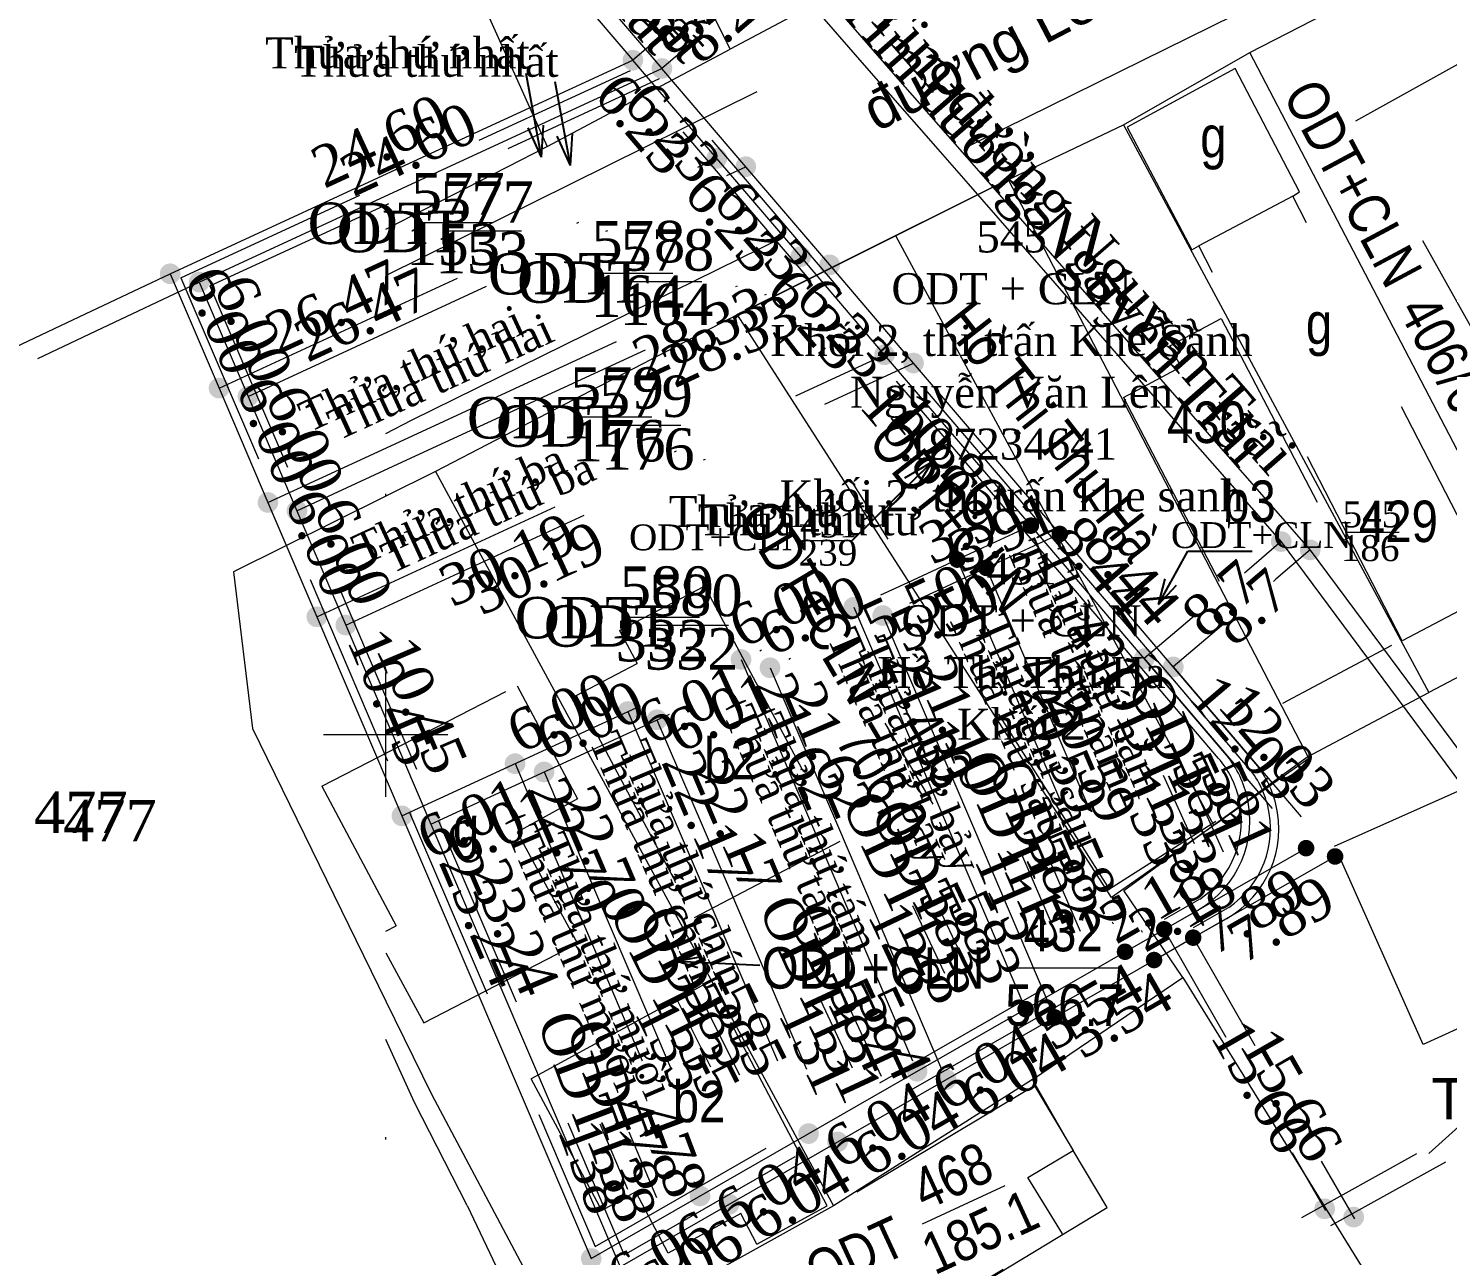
# Model space of a CAD drawing. Header units: metres. Extents: x 549612 to 552411, y 1838750 to 1839254.
# Drawn here: x 551481.3 to 551549.9, y 1839075.3 to 1839134.5 of the extents above; entities that cross this region are included whole.
import ezdxf
from ezdxf.enums import TextEntityAlignment as Align

# ---------------------------------------------------------------- set-up
doc = ezdxf.new("R2010")
doc.units = ezdxf.units.M
doc.header["$MEASUREMENT"] = 0
for name, pattern in [('DGN Style 1', [9.527112, 0.015852, -9.51126]), ('DGN Style 2', [15.8521, 9.51126, -6.34084]), ('DGN Style 3', [22.19294, 15.8521, -6.34084]), ('DGN Style 4', [25.379212, 12.68168, -6.34084, 0.015852, -6.34084]), ('DGN Style 6', [30.150694, 0.015852, -6.34084, 11.09647, -6.34084, 0.015852, -6.34084]), ('LeDuong', [30, 20, -10]), ('TuongNha', [20, 10, -10])]:
    doc.linetypes.add(name, pattern=pattern)
for name, color, linetype, lineweight in [('Level 10', 7, 'Continuous', 0), ('Level 13', 7, 'Continuous', 0), ('Level 14', 7, 'Continuous', 0), ('Level 15', 7, 'Continuous', 0), ('Level 16', 7, 'Continuous', 0), ('Level 2', 7, 'Continuous', 0), ('Level 22', 7, 'Continuous', 0), ('Level 23', 7, 'Continuous', 0), ('Level 24', 7, 'Continuous', 0), ('Level 28', 7, 'Continuous', 0), ('Level 63', 7, 'Continuous', 0)]:
    doc.layers.add(name, color=color, linetype=linetype, lineweight=lineweight)
doc.styles.add('Style-Vnarial', font='Vnarial.shx')
doc.styles.add('Style-vnarialNarrowI', font='vnarialNarrowI.shx')
doc.styles.add('Style-Vntime', font='Vntime.shx')
doc.styles.add('Style-Vntimeb', font='Vntimeb.shx')
doc.dimstyles.get("Standard").update_dxf_attribs({"dimtxt": 0.18, "dimasz": 0.18, "dimexe": 0.18, "dimexo": 0.0625, "dimgap": 0.09, "dimtad": 0, "dimtih": 1, "dimtoh": 1, "dimdec": 4, "dimzin": 0, "dimdsep": 46, "dimtxsty": 'Standard', "dimcen": 0.09, "dimadec": 0, "dimazin": 0, "dimtfac": 1, "dimtdec": 4, "dimtofl": 0, "dimtmove": 0, "dimatfit": 3, "dimfxl": 1, "dimtolj": 1, "dimtzin": 0, "dimarcsym": 0})

# ---------------------------------------------------------------- blocks, each defined once
blk = doc.blocks.new('TerminatorOpen_0.5')
at = {"color": 0, "linetype": 'ByBlock', "lineweight": -2}
for q in [(-1, 0.25), (-1, 0), (-1, -0.25)]:
    blk.add_line((0, 0), q, dxfattribs=at)
blk = doc.blocks.new('N_THUA_5')
at = {"layer": 'Level 13', "color": 7, "linetype": 'Continuous', "lineweight": 0, "style": 'Style-vnarialNarrowI'}
blk.add_text('ODT+CLN ', height=1.999981, rotation=359.99997, dxfattribs=at).set_placement((-2.255005, -0.000881), align=Align.MIDDLE_RIGHT)
for s, p in [('406', (-1.84006, 0.0004)), ('/', (2.074657, 0.00209)), ('650.3', (2.745841, 0.005573))]:
    blk.add_text(s, height=1.999981, rotation=359.99997, dxfattribs=at).set_placement(p, align=Align.MIDDLE_LEFT)
blk = doc.blocks.new('N_THUA_8')
at = {"layer": 'Level 13', "color": 7, "linetype": 'Continuous', "lineweight": 13, "flags": 128}
blk.add_lwpolyline([(0, 0), (5.72, 0)], dxfattribs=at)
at = {"layer": 'Level 13', "color": 7, "linetype": 'Continuous', "lineweight": 0, "style": 'Style-vnarialNarrowI'}
blk.add_text('432', height=1.99998, dxfattribs=at).set_placement((2.924458, 0.8), align=Align.CENTER)
blk.add_text('ODT+CLN ', height=1.99998, dxfattribs=at).set_placement((-0.241983, -0.00001), align=Align.MIDDLE_RIGHT)
blk.add_text('566.7', height=1.99998, dxfattribs=at).set_placement((2.998017, -0.80002), align=Align.TOP_CENTER)
blk = doc.blocks.new('N_THUA_9')
at = {"layer": 'Level 13', "color": 7, "linetype": 'Continuous', "lineweight": 13, "flags": 128}
blk.add_lwpolyline([(-1.430317, 0.001711), (3.107579, 0.000898)], dxfattribs=at)
at = {"layer": 'Level 13', "color": 7, "linetype": 'Continuous', "lineweight": 0, "style": 'Style-vnarialNarrowI'}
blk.add_text('433', height=1.999985, rotation=0.000057, dxfattribs=at).set_placement((0.903132, 0.512414), align=Align.CENTER)
blk.add_text('ODT+CLN ', height=1.999985, rotation=0.000057, dxfattribs=at).set_placement((-2.240107, 0.002845), align=Align.MIDDLE_RIGHT)
blk.add_text('706.0', height=1.999985, rotation=0.000057, dxfattribs=at).set_placement((0.916735, -0.5077), align=Align.TOP_CENTER)
blk = doc.blocks.new('N_THUA_14')
at = {"layer": 'Level 13', "color": 7, "linetype": 'Continuous', "lineweight": 13, "flags": 128}
blk.add_lwpolyline([(-1.454133, -0.002136), (2.939698, 0.00081)], dxfattribs=at)
at = {"layer": 'Level 13', "color": 7, "linetype": 'Continuous', "lineweight": 0, "style": 'Style-vnarialNarrowI'}
blk.add_text('468', height=1.999983, rotation=359.999906, dxfattribs=at).set_placement((0.813823, 0.498908), align=Align.CENTER)
blk.add_text('ODT ', height=1.999983, rotation=359.999906, dxfattribs=at).set_placement((-1.969127, -0.002419), align=Align.MIDDLE_RIGHT)
blk.add_text('185.1', height=1.999983, rotation=359.999906, dxfattribs=at).set_placement((0.903744, -0.517068), align=Align.TOP_CENTER)

msp = doc.modelspace()

# ---------------------------------------------------------------- hatches: boundary and pattern name
at = {"layer": 'Level 10', "linetype": 'Continuous', "lineweight": 0}
h = msp.add_hatch(color=7, dxfattribs=at)
edge = h.paths.add_edge_path()
edge.add_arc((551510.53, 1839132.96), 0.5, 0, 360)
h = msp.add_hatch(color=7, dxfattribs=at)
edge = h.paths.add_edge_path()
edge.add_arc((551511.93, 1839132.56), 0.5, 0, 360)
h = msp.add_hatch(color=7, dxfattribs=at)
edge = h.paths.add_edge_path()
edge.add_arc((551514.58, 1839128.22), 0.5, 0, 360)
h = msp.add_hatch(color=7, dxfattribs=at)
edge = h.paths.add_edge_path()
edge.add_arc((551515.98, 1839127.82), 0.5, 0, 360)
h = msp.add_hatch(color=7, dxfattribs=at)
edge = h.paths.add_edge_path()
edge.add_arc((551518.63, 1839123.48), 0.5, 0, 360)
at = {"layer": 'Level 10', "linetype": 'DGN Style 3', "lineweight": 0}
h = msp.add_hatch(color=7, dxfattribs=at)
edge = h.paths.add_edge_path()
edge.add_arc((551488.19, 1839122.65), 0.5, 0, 360)
at = {"layer": 'Level 10', "linetype": 'Continuous', "lineweight": 0}
h = msp.add_hatch(color=7, dxfattribs=at)
edge = h.paths.add_edge_path()
edge.add_arc((551520.03, 1839123.08), 0.5, 0, 360)
at = {"layer": 'Level 10', "linetype": 'DGN Style 3', "lineweight": 0}
h = msp.add_hatch(color=7, dxfattribs=at)
edge = h.paths.add_edge_path()
edge.add_arc((551489.59, 1839122.25), 0.5, 0, 360)
at = {"layer": 'Level 10', "linetype": 'Continuous', "lineweight": 0}
h = msp.add_hatch(color=7, dxfattribs=at)
edge = h.paths.add_edge_path()
edge.add_arc((551522.68, 1839118.74), 0.5, 0, 360)
h = msp.add_hatch(color=7, dxfattribs=at)
edge = h.paths.add_edge_path()
edge.add_arc((551524.08, 1839118.34), 0.5, 0, 360)
h = msp.add_hatch(color=7, dxfattribs=at)
edge = h.paths.add_edge_path()
edge.add_arc((551490.55, 1839117.13), 0.5, 0, 360)
h = msp.add_hatch(color=7, dxfattribs=at)
edge = h.paths.add_edge_path()
edge.add_arc((551491.95, 1839116.73), 0.5, 0, 360)
h = msp.add_hatch(color=7, dxfattribs=at)
edge = h.paths.add_edge_path()
edge.add_arc((551492.91, 1839111.61), 0.5, 0, 360)
h = msp.add_hatch(color=7, dxfattribs=at)
edge = h.paths.add_edge_path()
edge.add_arc((551494.31, 1839111.21), 0.5, 0, 360)
h = msp.add_hatch(color=7, dxfattribs=at)
edge = h.paths.add_edge_path()
edge.add_arc((551529.74, 1839110.49), 0.4, 0, 360)
h = msp.add_hatch(color=7, dxfattribs=at)
edge = h.paths.add_edge_path()
edge.add_arc((551531.14, 1839110.09), 0.4, 0, 360)
at = {"layer": 'Level 10', "linetype": 'DGN Style 3', "lineweight": 0}
h = msp.add_hatch(color=7, dxfattribs=at)
edge = h.paths.add_edge_path()
edge.add_arc((551541.83, 1839109.72), 0.5, 0, 360)
h = msp.add_hatch(color=7, dxfattribs=at)
edge = h.paths.add_edge_path()
edge.add_arc((551543.23, 1839109.32), 0.5, 0, 360)
at = {"layer": 'Level 10', "linetype": 'Continuous', "lineweight": 0}
h = msp.add_hatch(color=7, dxfattribs=at)
edge = h.paths.add_edge_path()
edge.add_arc((551526.19, 1839108.85), 0.4, 0, 360)
h = msp.add_hatch(color=7, dxfattribs=at)
edge = h.paths.add_edge_path()
edge.add_arc((551527.59, 1839108.45), 0.4, 0, 360)
h = msp.add_hatch(color=7, dxfattribs=at)
edge = h.paths.add_edge_path()
edge.add_arc((551495.27, 1839106.09), 0.5, 0, 360)
h = msp.add_hatch(color=7, dxfattribs=at)
edge = h.paths.add_edge_path()
edge.add_arc((551521.19, 1839106.55), 0.5, 0, 360)
h = msp.add_hatch(color=7, dxfattribs=at)
edge = h.paths.add_edge_path()
edge.add_arc((551522.59, 1839106.15), 0.5, 0, 360)
h = msp.add_hatch(color=7, dxfattribs=at)
edge = h.paths.add_edge_path()
edge.add_arc((551496.67, 1839105.69), 0.5, 0, 360)
at = {"layer": 'Level 10', "linetype": 'DGN Style 3', "lineweight": 0}
h = msp.add_hatch(color=7, dxfattribs=at)
edge = h.paths.add_edge_path()
edge.add_arc((551535.22, 1839104.07), 0.5, 0, 360)
at = {"layer": 'Level 10', "linetype": 'Continuous', "lineweight": 0}
h = msp.add_hatch(color=7, dxfattribs=at)
edge = h.paths.add_edge_path()
edge.add_arc((551515.75, 1839104.03), 0.5, 0, 360)
h = msp.add_hatch(color=7, dxfattribs=at)
edge = h.paths.add_edge_path()
edge.add_arc((551517.15, 1839103.63), 0.5, 0, 360)
at = {"layer": 'Level 10', "linetype": 'DGN Style 3', "lineweight": 0}
h = msp.add_hatch(color=7, dxfattribs=at)
edge = h.paths.add_edge_path()
edge.add_arc((551536.62, 1839103.67), 0.5, 0, 360)
at = {"layer": 'Level 10', "linetype": 'Continuous', "lineweight": 0}
h = msp.add_hatch(color=7, dxfattribs=at)
edge = h.paths.add_edge_path()
edge.add_arc((551510.29, 1839101.52), 0.5, 0, 360)
h = msp.add_hatch(color=7, dxfattribs=at)
edge = h.paths.add_edge_path()
edge.add_arc((551511.69, 1839101.12), 0.5, 0, 360)
h = msp.add_hatch(color=7, dxfattribs=at)
edge = h.paths.add_edge_path()
edge.add_arc((551504.84, 1839099), 0.5, 0, 360)
h = msp.add_hatch(color=7, dxfattribs=at)
edge = h.paths.add_edge_path()
edge.add_arc((551506.24, 1839098.6), 0.5, 0, 360)
h = msp.add_hatch(color=7, dxfattribs=at)
edge = h.paths.add_edge_path()
edge.add_arc((551499.38, 1839096.48), 0.5, 0, 360)
h = msp.add_hatch(color=7, dxfattribs=at)
edge = h.paths.add_edge_path()
edge.add_arc((551500.78, 1839096.08), 0.5, 0, 360)
h = msp.add_hatch(color=7, dxfattribs=at)
edge = h.paths.add_edge_path()
edge.add_arc((551543.03, 1839094.92), 0.4, 0, 360)
h = msp.add_hatch(color=7, dxfattribs=at)
edge = h.paths.add_edge_path()
edge.add_arc((551544.43, 1839094.52), 0.4, 0, 360)
h = msp.add_hatch(color=7, dxfattribs=at)
edge = h.paths.add_edge_path()
edge.add_arc((551536.18, 1839091), 0.4, 0, 360)
h = msp.add_hatch(color=7, dxfattribs=at)
edge = h.paths.add_edge_path()
edge.add_arc((551537.58, 1839090.6), 0.4, 0, 360)
h = msp.add_hatch(color=7, dxfattribs=at)
edge = h.paths.add_edge_path()
edge.add_arc((551534.29, 1839089.92), 0.4, 0, 360)
h = msp.add_hatch(color=7, dxfattribs=at)
edge = h.paths.add_edge_path()
edge.add_arc((551535.69, 1839089.52), 0.4, 0, 360)
h = msp.add_hatch(color=7, dxfattribs=at)
edge = h.paths.add_edge_path()
edge.add_arc((551529.49, 1839087.15), 0.4, 0, 360)
h = msp.add_hatch(color=7, dxfattribs=at)
edge = h.paths.add_edge_path()
edge.add_arc((551530.89, 1839086.75), 0.4, 0, 360)
h = msp.add_hatch(color=7, dxfattribs=at)
edge = h.paths.add_edge_path()
edge.add_arc((551524.25, 1839084.15), 0.5, 0, 360)
h = msp.add_hatch(color=7, dxfattribs=at)
edge = h.paths.add_edge_path()
edge.add_arc((551525.65, 1839083.75), 0.5, 0, 360)
h = msp.add_hatch(color=7, dxfattribs=at)
edge = h.paths.add_edge_path()
edge.add_arc((551519.01, 1839081.14), 0.5, 0, 360)
h = msp.add_hatch(color=7, dxfattribs=at)
edge = h.paths.add_edge_path()
edge.add_arc((551520.41, 1839080.74), 0.5, 0, 360)
h = msp.add_hatch(color=7, dxfattribs=at)
edge = h.paths.add_edge_path()
edge.add_arc((551513.77, 1839078.13), 0.5, 0, 360)
h = msp.add_hatch(color=7, dxfattribs=at)
edge = h.paths.add_edge_path()
edge.add_arc((551515.17, 1839077.73), 0.5, 0, 360)
h = msp.add_hatch(color=7, dxfattribs=at)
edge = h.paths.add_edge_path()
edge.add_arc((551543.93, 1839077.51), 0.5, 0, 360)
h = msp.add_hatch(color=7, dxfattribs=at)
edge = h.paths.add_edge_path()
edge.add_arc((551545.33, 1839077.11), 0.5, 0, 360)
at = {"layer": 'Level 10', "linetype": 'DGN Style 3', "lineweight": 0}
h = msp.add_hatch(color=7, dxfattribs=at)
edge = h.paths.add_edge_path()
edge.add_arc((551508.52, 1839075.11), 0.5, 0, 360)

# ---------------------------------------------------------------- linework, layer by layer
at = {"layer": 'Level 10', "color": 7, "linetype": 'Continuous', "lineweight": 0}
for p, q in [((551515.22, 1839133.49), (551502.08, 1839160.27)), ((551493.98, 1839156.41), (551506.39, 1839128.79)), ((551502.94, 1839141.84), (551510.53, 1839132.96)), ((551504.34, 1839141.44), (551511.93, 1839132.56)), ((551512.13, 1839134.33), (551510.53, 1839132.96)), ((551513.53, 1839133.93), (551511.93, 1839132.56)), ((551501.21, 1839128.66), (551510.53, 1839132.96)), ((551514.58, 1839128.22), (551510.53, 1839132.96)), ((551502.61, 1839128.26), (551511.93, 1839132.56)), ((551515.98, 1839127.82), (551511.93, 1839132.56)), ((551534.22, 1839129.84), (551548.96, 1839102.43)), ((551488.19, 1839122.65), (551501.21, 1839128.66)), ((551489.59, 1839122.25), (551502.61, 1839128.26)), ((551518.63, 1839123.48), (551514.58, 1839128.22)), ((551520.03, 1839123.08), (551515.98, 1839127.82)), ((551500.13, 1839125.12), (551503.75, 1839125.12)), ((551501.53, 1839124.72), (551505.15, 1839124.72)), ((551522.68, 1839118.74), (551518.63, 1839123.48)), ((551524.08, 1839118.34), (551520.03, 1839123.08)), ((551483.22, 1839120.3), (551488.19, 1839122.65)), ((551488.19, 1839122.65), (551490.55, 1839117.13)), ((551508.84, 1839122.68), (551512.46, 1839122.68)), ((551484.62, 1839119.9), (551489.59, 1839122.25)), ((551489.59, 1839122.25), (551491.95, 1839116.73)), ((551510.24, 1839122.28), (551513.86, 1839122.28)), ((551480.4, 1839118.96), (551483.22, 1839120.3)), ((551481.8, 1839118.56), (551484.62, 1839119.9)), ((551529.74, 1839110.49), (551522.68, 1839118.74)), ((551531.14, 1839110.09), (551524.08, 1839118.34)), ((551490.55, 1839117.13), (551492.91, 1839111.61)), ((551491.95, 1839116.73), (551494.31, 1839111.21)), ((551507.83, 1839115.74), (551511.45, 1839115.74)), ((551509.23, 1839115.34), (551512.85, 1839115.34)), ((551501, 1839113.11), (551520.22, 1839077.66)), ((551492.91, 1839111.61), (551495.27, 1839106.09)), ((551494.31, 1839111.21), (551496.67, 1839105.69)), ((551535.22, 1839104.07), (551529.74, 1839110.49)), ((551536.62, 1839103.67), (551531.14, 1839110.09)), ((551541.83, 1839109.72), (551540.17, 1839108.3)), ((551543.23, 1839109.32), (551541.57, 1839107.9)), ((551540.17, 1839108.3), (551540.05, 1839108.2)), ((551541.57, 1839107.9), (551541.45, 1839107.8)), ((551495.27, 1839106.09), (551499.38, 1839096.48)), ((551510.13, 1839106.08), (551513.75, 1839106.08)), ((551537.74, 1839106.22), (551535.22, 1839104.07)), ((551496.67, 1839105.69), (551500.78, 1839096.08)), ((551511.53, 1839105.68), (551515.15, 1839105.68)), ((551539.14, 1839105.82), (551536.62, 1839103.67)), ((551539.11, 1839099.51), (551535.22, 1839104.07)), ((551540.51, 1839099.11), (551536.62, 1839103.67)), ((551543.06, 1839099.32), (551548.96, 1839102.43)), ((551534.23, 1839092.88), (551543.06, 1839099.32)), ((551536.13, 1839098.44), (551537.63, 1839095.15)), ((551537.53, 1839098.04), (551539.03, 1839094.75)), ((551499.38, 1839096.48), (551508.52, 1839075.11)), ((551500.78, 1839096.08), (551509.92, 1839074.71)), ((551529.29, 1839094.63), (551530.72, 1839091.31)), ((551530.69, 1839094.23), (551532.12, 1839090.91)), ((551537.08, 1839088.68), (551534.23, 1839092.88)), ((551524.03, 1839092.16), (551525.58, 1839088.89)), ((551525.43, 1839091.76), (551526.98, 1839088.49)), ((551536.18, 1839091), (551537.8, 1839091.93)), ((551537.58, 1839090.6), (551539.2, 1839091.53)), ((551534.29, 1839089.92), (551536.18, 1839091)), ((551539.18, 1839085.78), (551536.18, 1839091)), ((551535.69, 1839089.52), (551537.58, 1839090.6)), ((551540.58, 1839085.38), (551537.58, 1839090.6)), ((551508.52, 1839075.11), (551534.29, 1839089.92)), ((551509.92, 1839074.71), (551535.69, 1839089.52)), ((551529.82, 1839083.76), (551537.08, 1839088.68)), ((551537.08, 1839088.68), (551550.58, 1839066.87)), ((551512.65, 1839087.61), (551514.27, 1839084.37)), ((551519.59, 1839087.59), (551521.12, 1839084.31)), ((551514.05, 1839087.21), (551515.67, 1839083.97)), ((551520.99, 1839087.19), (551522.52, 1839083.91)), ((551529.82, 1839083.76), (551520.22, 1839077.66)), ((551508.93, 1839081.62), (551510.27, 1839078.46)), ((551510.33, 1839081.22), (551511.67, 1839078.06)), ((551543.98, 1839077.42), (551542.38, 1839080.21)), ((551545.38, 1839077.02), (551543.78, 1839079.81)), ((551520.22, 1839077.66), (551507.43, 1839070.55))]:
    msp.add_line(p, q, dxfattribs=at)
at = {"layer": 'Level 10', "color": 7, "linetype": 'DGN Style 3', "lineweight": 0}
for p, q in [((551518.99, 1839135.82), (551521.7, 1839132.72)), ((551520.39, 1839135.42), (551523.1, 1839132.32)), ((551521.7, 1839132.72), (551525.25, 1839128.66)), ((551523.1, 1839132.32), (551526.65, 1839128.26)), ((551525.25, 1839128.66), (551526.71, 1839126.99)), ((551526.65, 1839128.26), (551528.11, 1839126.59)), ((551526.71, 1839126.99), (551537.07, 1839115.14)), ((551528.11, 1839126.59), (551538.47, 1839114.74)), ((551537.07, 1839115.14), (551540.17, 1839111.6)), ((551538.47, 1839114.74), (551541.57, 1839111.2)), ((551540.17, 1839111.6), (551541.82, 1839109.71)), ((551541.57, 1839111.2), (551543.22, 1839109.31)), ((551541.82, 1839109.71), (551551.46, 1839096.73)), ((551543.22, 1839109.31), (551552.86, 1839096.33)), ((551548.95, 1839080.18), (551555.99, 1839086.52)), ((551504.02, 1839055.55), (551548.38, 1839080.18)), ((551505.42, 1839055.15), (551549.78, 1839079.78))]:
    msp.add_line(p, q, dxfattribs=at)
at = {"layer": 'Level 10', "color": 7, "linetype": 'DGN Style 2', "lineweight": 0}
for p, q in [((551488.71, 1839122.46), (551510.42, 1839132.47)), ((551490.11, 1839122.06), (551511.82, 1839132.07)), ((551529.44, 1839110.23), (551510.42, 1839132.47)), ((551530.84, 1839109.83), (551511.82, 1839132.07)), ((551488.71, 1839122.46), (551499.75, 1839096.64)), ((551490.11, 1839122.06), (551501.15, 1839096.24)), ((551534.92, 1839103.81), (551529.44, 1839110.23)), ((551536.32, 1839103.41), (551530.84, 1839109.83)), ((551535.22, 1839104.07), (551543.03, 1839094.92)), ((551538.81, 1839099.25), (551534.92, 1839103.81)), ((551540.21, 1839098.85), (551536.32, 1839103.41)), ((551536.62, 1839103.67), (551544.43, 1839094.52)), ((551499.75, 1839096.64), (551508.71, 1839075.69)), ((551501.15, 1839096.24), (551510.11, 1839075.29)), ((551536.18, 1839091), (551543.03, 1839094.92)), ((551537.58, 1839090.6), (551544.43, 1839094.52)), ((551508.71, 1839075.69), (551537.89, 1839092.46)), ((551510.11, 1839075.29), (551539.29, 1839092.06))]:
    msp.add_line(p, q, dxfattribs=at)
at = {"layer": 'Level 10', "color": 7, "linetype": 'DGN Style 4', "lineweight": 0}
for p, q in [((551490.55, 1839117.13), (551514.58, 1839128.22)), ((551491.95, 1839116.73), (551515.98, 1839127.82)), ((551498.22, 1839114.06), (551518.63, 1839123.48)), ((551499.62, 1839113.66), (551520.03, 1839123.08)), ((551495.27, 1839106.09), (551522.68, 1839118.74)), ((551496.67, 1839105.69), (551524.08, 1839118.34)), ((551492.91, 1839111.61), (551498.22, 1839114.06)), ((551494.31, 1839111.21), (551499.62, 1839113.66)), ((551526.19, 1839108.85), (551529.74, 1839110.49)), ((551527.59, 1839108.45), (551531.14, 1839110.09)), ((551523.8, 1839107.75), (551526.19, 1839108.85)), ((551526.19, 1839108.85), (551534.29, 1839089.92)), ((551525.2, 1839107.35), (551527.59, 1839108.45)), ((551527.59, 1839108.45), (551535.69, 1839089.52)), ((551499.38, 1839096.48), (551523.8, 1839107.75)), ((551500.78, 1839096.08), (551525.2, 1839107.35)), ((551521.19, 1839106.55), (551525.57, 1839096.31)), ((551522.59, 1839106.15), (551526.97, 1839095.91)), ((551515.75, 1839104.03), (551519.05, 1839096.31)), ((551517.15, 1839103.63), (551520.45, 1839095.91)), ((551510.29, 1839101.52), (551512.52, 1839096.31)), ((551511.69, 1839101.12), (551513.92, 1839095.91)), ((551504.84, 1839099), (551505.99, 1839096.31)), ((551506.24, 1839098.6), (551507.39, 1839095.91)), ((551505.99, 1839096.31), (551513.77, 1839078.13)), ((551512.52, 1839096.31), (551519.01, 1839081.14)), ((551519.05, 1839096.31), (551524.25, 1839084.15)), ((551525.57, 1839096.31), (551529.49, 1839087.15)), ((551507.39, 1839095.91), (551515.17, 1839077.73)), ((551513.92, 1839095.91), (551520.41, 1839080.74)), ((551520.45, 1839095.91), (551525.65, 1839083.75)), ((551526.97, 1839095.91), (551530.89, 1839086.75))]:
    msp.add_line(p, q, dxfattribs=at)
at = {"layer": 'Level 10', "color": 1, "linetype": 'Continuous', "lineweight": 0}
msp.add_line((551523.21, 1839124.49), (551538.58, 1839096.02), dxfattribs=at)
at = {"layer": 'Level 10', "color": 7, "linetype": 'Continuous', "lineweight": 0, "flags": 128}
for points in [[(551554.68, 1839105.85), (551554.37, 1839106.41), (551540.32, 1839133.34)], [(551554.68, 1839105.85), (551551.74, 1839103.9), (551548.96, 1839102.43)], [(551511.16, 1839064.09), (551533.43, 1839077.58), (551531.79, 1839080.32), (551529.82, 1839083.76)]]:
    msp.add_lwpolyline(points, dxfattribs=at)
at = {"layer": 'Level 10', "color": 1, "linetype": 'Continuous', "lineweight": 0, "flags": 128}
for points in [[(551528.65, 1839127.2), (551543.16, 1839099.25), (551533.64, 1839092.54), (551515.58, 1839120.67), (551528.65, 1839127.2)], [(551528.65, 1839127.2), (551543.16, 1839099.25), (551538.58, 1839096.02), (551533.64, 1839092.54), (551515.58, 1839120.67), (551523.21, 1839124.49), (551528.65, 1839127.2)]]:
    msp.add_lwpolyline(points, close=True, dxfattribs=at)
at = {"layer": 'Level 10', "color": 7, "linetype": 'DGN Style 2', "lineweight": 0}
for centre, start, end in [((551535.312997, 1839096.26388), 13.735894, 40.516819), ((551536.712997, 1839095.86388), 13.735894, 40.516819), ((551535.312997, 1839096.26388), 304.124556, 13.735894), ((551536.712997, 1839095.86388), 304.124556, 13.735894)]:
    msp.add_arc(centre, 4.6, start, end, dxfattribs=at)
at = {"layer": 'Level 10', "color": 7, "linetype": 'Continuous', "lineweight": 0}
for centre, start, end in [((551535.312997, 1839096.26388), 13.735894, 40.516819), ((551536.712997, 1839095.86388), 13.735894, 40.516819), ((551535.312997, 1839096.26388), 299.869883, 13.735894), ((551536.712997, 1839095.86388), 299.869883, 13.735894)]:
    msp.add_arc(centre, 5, start, end, dxfattribs=at)
at = {"layer": 'Level 14', "color": 7, "linetype": 'TuongNha', "lineweight": 0}
for p, q in [((551545.429, 1839130.026), (551552.063, 1839133.724)), ((551539.61, 1839132.553), (551534.391, 1839129.732)), ((551542.718, 1839126.601), (551539.61, 1839132.553)), ((551553.549, 1839115.505), (551545.429, 1839130.026)), ((551534.391, 1839129.732), (551537.518, 1839123.802)), ((551542.389, 1839126.402), (551542.718, 1839126.601)), ((551542.389, 1839126.402), (551537.848, 1839124.001)), ((551552.216, 1839107.33), (551542.389, 1839126.402)), ((551537.518, 1839123.802), (551537.848, 1839124.001)), ((551547.675, 1839104.929), (551537.848, 1839124.001)), ((551536.46, 1839119.171), (551538.936, 1839120.492)), ((551538.936, 1839120.492), (551547.167, 1839104.719)), ((551536.46, 1839119.171), (551536.991, 1839118.154)), ((551534.215, 1839116.673), (551536.991, 1839118.154)), ((551534.215, 1839116.673), (551541.915, 1839101.917)), ((551544.41, 1839095.024), (551588.125, 1839114.534)), ((551533.533, 1839092.937), (551521.126, 1839112.568)), ((551509.885, 1839105.428), (551513.989, 1839107.572)), ((551513.989, 1839107.572), (551520.544, 1839095.261)), ((551552.216, 1839107.33), (551547.675, 1839104.929)), ((551509.885, 1839105.428), (551510.735, 1839103.832)), ((551541.915, 1839101.917), (551547.167, 1839104.719)), ((551507.796, 1839102.296), (551510.735, 1839103.832)), ((551495.504, 1839097.906), (551504.95, 1839102.763)), ((551504.95, 1839102.763), (551507.862, 1839097.308)), ((551507.796, 1839102.296), (551513.502, 1839091.581)), ((551495.504, 1839097.906), (551499.098, 1839091.173)), ((551507.862, 1839097.308), (551504.94, 1839095.692)), ((551504.94, 1839095.692), (551507.859, 1839090.312)), ((551538.673, 1839096.213), (551533.533, 1839092.937)), ((551513.502, 1839091.581), (551520.544, 1839095.261)), ((551548.679, 1839085.448), (551544.41, 1839095.024)), ((551498.6, 1839090.916614), (551499.098, 1839091.173)), ((551500.43, 1839086.492), (551507.859, 1839090.312)), ((551498.6, 1839089.864957), (551500.43, 1839086.492)), ((551514.215, 1839088.475), (551505.618, 1839083.788)), ((551519.901, 1839077.648), (551514.215, 1839088.475)), ((551552.503, 1839087.176), (551548.679, 1839085.448)), ((551509.024, 1839077.428), (551505.618, 1839083.788)), ((551529.917, 1839083.452), (551512.654, 1839073.129)), ((551529.917, 1839083.452), (551531.787, 1839080.322)), ((551529.597, 1839079.014), (551531.787, 1839080.322)), ((551531.268, 1839076.297), (551529.597, 1839079.014)), ((551510.672, 1839078.327), (551509.024, 1839077.428)), ((551512.227, 1839075.367), (551510.672, 1839078.327)), ((551515.739, 1839077.282), (551512.227, 1839075.367)), ((551516.516, 1839075.802), (551515.739, 1839077.282)), ((551516.516, 1839075.802), (551519.901, 1839077.648)), ((551519.804, 1839069.478), (551531.268, 1839076.297))]:
    msp.add_line(p, q, dxfattribs=at)
at = {"layer": 'Level 2', "color": 7, "linetype": 'Continuous', "lineweight": 0}
for p, q in [((551544.92, 1839110.17), (551547.52, 1839110.17)), ((551518.77, 1839109.78), (551521.12, 1839109.78))]:
    msp.add_line(p, q, dxfattribs=at)
at = {"layer": 'Level 2', "color": 1, "linetype": 'DGN Style 6', "lineweight": 13, "flags": 128}
msp.add_lwpolyline([(551530.64, 1839105.35), (551533.44, 1839101.78)], dxfattribs=at)
at = {"layer": 'Level 22', "color": 30, "linetype": 'LeDuong', "lineweight": 0}
for p, q in [((551527.351, 1839129.122), (551539.598, 1839135.149)), ((551498.6, 1839122.569437), (551523.018, 1839134.663)), ((551499.846, 1839115.579), (551527.351, 1839129.122)), ((551498.6, 1839114.943005), (551499.846, 1839115.579)), ((551499.992, 1839082.634), (551498.6, 1839085.687627)), ((551502.527, 1839077.669), (551499.992, 1839082.634)), ((551502.527, 1839077.669), (551509.042, 1839064.016))]:
    msp.add_line(p, q, dxfattribs=at)
at = {"layer": 'Level 23', "color": 30, "linetype": 'Continuous', "lineweight": 0}
for p, q in [((551523.16, 1839137.72), (551515.22, 1839133.49)), ((551506.39, 1839128.79), (551515.22, 1839133.49)), ((551534.22, 1839129.84), (551540.32, 1839133.34)), ((551528.19, 1839126.98), (551534.22, 1839129.84)), ((551498.6, 1839124.8), (551506.39, 1839128.79)), ((551528.19, 1839126.98), (551515.56, 1839120.66)), ((551515.56, 1839120.66), (551501, 1839113.11)), ((551501, 1839113.11), (551498.6, 1839111.92)), ((551498.6, 1839111.92), (551491.24, 1839108.26)), ((551491.24, 1839108.26), (551492.17, 1839100.69)), ((551492.17, 1839100.69), (551498.6, 1839087.54))]:
    msp.add_line(p, q, dxfattribs=at)
at = {"layer": 'Level 23', "color": 30, "linetype": 'Continuous', "lineweight": 0, "flags": 128}
for points in [[(551540.32, 1839133.34), (551549.97, 1839138.3), (551560.8, 1839142.55)], [(551498.6, 1839087.54), (551500.8, 1839083.04), (551507.43, 1839070.55)]]:
    msp.add_lwpolyline(points, dxfattribs=at)
at = {"layer": 'Level 24', "color": 7, "linetype": 'DGN Style 1', "lineweight": 0}
for p, q in [((551498.6, 1839111.92), (551498.6, 1839124.8)), ((551498.6, 1839071.25), (551498.6, 1839087.54))]:
    msp.add_line(p, q, dxfattribs=at)
at = {"layer": 'Level 63', "color": 7, "linetype": 'Continuous', "lineweight": 0, "flags": 128}
for points in [[(551498.6, 1839097.4), (551498.6, 1839103.4)], [(551495.6, 1839100.4), (551501.6, 1839100.4)]]:
    msp.add_lwpolyline(points, dxfattribs=at)

# ---------------------------------------------------------------- block references
at = {"layer": 'Level 13', "color": 7, "linetype": 'Continuous', "lineweight": 0, "rotation": 298.176902}
msp.add_blockref('N_THUA_5', (551549.2, 1839119.74), dxfattribs=at)
at = {"layer": 'Level 13', "color": 7, "linetype": 'Continuous', "lineweight": 0}
for name, p, xscale, yscale, zscale, rotation in [('N_THUA_9', (551523.42, 1839099.72), 0.999997, 0.999997, 0.999997, 300.757485), ('N_THUA_14', (551525.83, 1839077.4), 0.999998, 0.999998, 0.999998, 24.71851)]:
    msp.add_blockref(name, p, dxfattribs=dict(at, xscale=xscale, yscale=yscale, zscale=zscale, rotation=rotation))
msp.add_blockref('N_THUA_8', (551528.38, 1839089.14), dxfattribs=at)

# ---------------------------------------------------------------- texts
at = {"layer": 'Level 10', "color": 7, "linetype": 'DGN Style 3', "lineweight": 0, "style": 'Style-Vntime'}
for s, rotation, p in [('Ranh giíi giao ®Êt', 310.521494, (551504.308128, 1839141.594838)), ('Ranh giíi giao ®Êt', 310.521494, (551505.708128, 1839141.194838)), ('Tim ®\xadêng NguyÔn Tr·i', 311.167297, (551530.089178, 1839124.37182)), ('Tim ®\xadêng NguyÔn Tr·i', 311.167297, (551531.489178, 1839123.97182)), ('8.7', 40.522681, (551539.582474, 1839106.207834)), ('8.7', 40.522681, (551540.982474, 1839105.807834))]:
    msp.add_text(s, height=1.99998, rotation=rotation, dxfattribs=at).set_placement(p, align=Align.CENTER)
at = {"layer": 'Level 10', "color": 7, "linetype": 'Continuous', "lineweight": 0}
for s, height, rotation, style, p in [('8.25', 1.99998, 40.525956, 'Style-Vntime', (551514.395616, 1839134.796619)), ('8.25', 1.99998, 40.525956, 'Style-Vntime', (551515.795616, 1839134.396619)), ('6.23', 1.99944, 310.511583, 'Style-Vntime', (551510.296189, 1839129.234016)), ('6.23', 1.9995, 310.511583, 'Style-Vntime', (551511.696233, 1839128.833964)), ('24.60', 1.99998, 24.773514, 'Style-Vntime', (551498.714676, 1839128.164374)), ('24.60', 1.99998, 24.773514, 'Style-Vntime', (551500.114676, 1839127.764374)), ('6.23', 1.99944, 310.511583, 'Style-Vntime', (551514.616189, 1839124.484016)), ('6.23', 1.9995, 310.511583, 'Style-Vntime', (551516.016233, 1839124.083964)), ('26.47', 1.99998, 24.773628, 'Style-Vntime', (551496.50513, 1839120.171514)), ('6.00', 1.99998, 293.148464, 'Style-Vntime', (551489.900672, 1839120.003344)), ('6.00', 1.99998, 293.148464, 'Style-Vntime', (551491.300672, 1839119.603344)), ('26.47', 1.99998, 24.773628, 'Style-Vntime', (551497.90513, 1839119.771514)), ('6.23', 1.99944, 310.511583, 'Style-Vntime', (551518.606189, 1839119.794016)), ('28.33', 1.99998, 24.773728, 'Style-Vntime', (551514.224302, 1839118.930368)), ('28.33', 1.99998, 24.773728, 'Style-Vntime', (551515.624302, 1839118.530368)), ('6.23', 1.9995, 310.511583, 'Style-Vntime', (551520.006233, 1839119.393964)), ('Thöa thø hai', 1.5, 24.775142, 'Style-Vntimeb', (551500.16025, 1839117.4055)), ('Thöa thø hai', 1.5, 24.775142, 'Style-Vntimeb', (551501.56025, 1839117.0055)), ('6.00', 1.99998, 293.148464, 'Style-Vntime', (551492.380672, 1839114.673344)), ('6.00', 1.99998, 293.148464, 'Style-Vntime', (551493.780672, 1839114.273344)), ('10.86', 1.99944, 310.555508, 'Style-Vntime', (551523.60089, 1839113.67702)), ('10.86', 1.9995, 310.555508, 'Style-Vntime', (551525.000947, 1839113.276953)), ('Thöa thø ba', 1.5, 24.773814, 'Style-Vntimeb', (551502.452199, 1839110.846254)), ('Thöa thø ba', 1.5, 24.773814, 'Style-Vntimeb', (551503.852199, 1839110.446254)), ('6.00', 1.99998, 293.148464, 'Style-Vntime', (551494.720672, 1839109.253344)), ('3.91', 1.99998, 24.795608, 'Style-Vntime', (551527.367347, 1839109.679676)), ('6.00', 1.99998, 293.148464, 'Style-Vntime', (551496.120672, 1839108.853344)), ('3.91', 1.99998, 24.795608, 'Style-Vntime', (551528.767347, 1839109.279676)), ('30.19', 1.99998, 24.773814, 'Style-Vntime', (551504.889928, 1839107.947584)), ('8.44', 1.99998, 310.483494, 'Style-Vntime', (551532.454223, 1839107.862899)), ('30.19', 1.99998, 24.773814, 'Style-Vntime', (551506.289928, 1839107.547584)), ('8.44', 1.99998, 310.483494, 'Style-Vntime', (551533.854223, 1839107.462899)), ('Thöa thø n¨m', 1.5, 293.165706, 'Style-Vntimeb', (551531.057444, 1839103.509677)), ('Thöa thø n¨m', 1.5, 293.165706, 'Style-Vntimeb', (551532.457444, 1839103.109677)), ('6.00', 1.99998, 24.855236, 'Style-Vntime', (551518.198895, 1839105.663017)), ('6.00', 1.99998, 24.855236, 'Style-Vntime', (551519.598895, 1839105.263017)), ('Thöa thø s¸u', 1.5, 293.165706, 'Style-Vntimeb', (551528.037051, 1839100.708004)), ('Thöa thø s¸u', 1.5, 293.165706, 'Style-Vntimeb', (551529.437051, 1839100.308004)), ('10.45', 1.99998, 293.155403, 'Style-Vntime', (551498.034963, 1839101.832849)), ('Thöa thø b¶y', 1.4997, 293.158061, 'Style-Vntimeb', (551522.268668, 1839099.535259)), ('Thöa thø b¶y', 1.49976, 293.158061, 'Style-Vntimeb', (551523.668766, 1839099.13503)), ('10.45', 1.99998, 293.155403, 'Style-Vntime', (551499.434963, 1839101.432849)), ('21.10', 1.99938, 293.162936, 'Style-Vntime', (551523.948363, 1839100.9625)), ('21.10', 1.99944, 293.162936, 'Style-Vntime', (551525.348398, 1839100.562419)), ('6.00', 1.99998, 24.815128, 'Style-Vntime', (551507.469569, 1839100.581562)), ('6.01', 1.99998, 24.688572, 'Style-Vntime', (551513.769136, 1839100.985794)), ('6.01', 1.99998, 24.688572, 'Style-Vntime', (551515.169136, 1839100.585794)), ('21.62', 1.99998, 293.149875, 'Style-Vntime', (551517.676894, 1839099.694229)), ('6.00', 1.99998, 24.815128, 'Style-Vntime', (551508.869569, 1839100.181562)), ('21.62', 1.99998, 293.149875, 'Style-Vntime', (551519.076894, 1839099.294229)), ('20.59', 1.99998, 293.165706, 'Style-Vntime', (551530.362455, 1839099.44667)), ('20.59', 1.99998, 293.165706, 'Style-Vntime', (551531.762455, 1839099.04667)), ('12.03', 1.99998, 310.482478, 'Style-Vntime', (551539.490726, 1839099.614873)), ('12.03', 1.99998, 310.482478, 'Style-Vntime', (551540.890726, 1839099.214873)), ('Thöa thø t¸m', 1.5, 293.153081, 'Style-Vntimeb', (551517.291361, 1839095.760664)), ('Thöa thø t¸m', 1.5, 293.153081, 'Style-Vntimeb', (551518.691361, 1839095.360664)), ('Thöa thø chÝn', 1.5, 293.162114, 'Style-Vntimeb', (551510.903188, 1839094.245321)), ('Thöa thø chÝn', 1.5, 293.162114, 'Style-Vntimeb', (551512.303188, 1839093.845321)), ('22.17', 1.99998, 293.164653, 'Style-Vntime', (551513.217328, 1839095.961888)), ('22.17', 1.99998, 293.164653, 'Style-Vntime', (551514.617328, 1839095.561888)), ('6.01', 1.99998, 24.775142, 'Style-Vntime', (551503.12769, 1839095.468934)), ('6.01', 1.99998, 24.775142, 'Style-Vntime', (551504.52769, 1839095.068934)), ('Thöa thø m\xadêi', 1.49964, 293.168156, 'Style-Vntimeb', (551507.114944, 1839089.345825)), ('Thöa thø m\xadêi', 1.4997, 293.168156, 'Style-Vntimeb', (551508.515053, 1839088.945571)), ('23.24', 1.99998, 293.156511, 'Style-Vntime', (551502.470391, 1839091.130301)), ('23.24', 1.99998, 293.156511, 'Style-Vntime', (551503.870391, 1839090.730301)), ('2.18', 1.99998, 29.744881, 'Style-Vntime', (551536.149245, 1839091.556711)), ('2.18', 1.99998, 29.744881, 'Style-Vntime', (551537.549245, 1839091.156711)), ('7.89', 1.99998, 29.7809, 'Style-Vntime', (551540.914439, 1839091.039898)), ('7.89', 1.99998, 29.7809, 'Style-Vntime', (551542.314439, 1839090.639898)), ('5.54', 1.99998, 29.988528, 'Style-Vntime', (551533.096737, 1839086.404971)), ('5.54', 1.99998, 29.988528, 'Style-Vntime', (551534.496737, 1839086.004971)), ('6.04', 1.99998, 29.791961, 'Style-Vntime', (551528.030619, 1839083.498217)), ('15.66', 1.99998, 299.871942, 'Style-Vntime', (551540.064201, 1839082.920788)), ('15.66', 1.99998, 299.871942, 'Style-Vntime', (551541.464201, 1839082.520788)), ('6.04', 1.99998, 29.791961, 'Style-Vntime', (551529.430619, 1839083.098217)), ('6.04', 1.99998, 29.874244, 'Style-Vntime', (551522.838996, 1839080.701046)), ('6.04', 1.99998, 29.874244, 'Style-Vntime', (551524.238996, 1839080.301046)), ('6.04', 1.99998, 29.874244, 'Style-Vntime', (551517.558996, 1839077.621046)), ('6.04', 1.99998, 29.874244, 'Style-Vntime', (551518.958996, 1839077.221046)), ('6.06', 1.99998, 29.909153, 'Style-Vntime', (551512.370793, 1839074.469427)), ('6.06', 1.99998, 29.909153, 'Style-Vntime', (551513.770793, 1839074.069427))]:
    msp.add_text(s, height=height, rotation=rotation, dxfattribs=dict(at, style=style)).set_placement(p, align=Align.CENTER)
at = {"layer": 'Level 10', "color": 7, "linetype": 'DGN Style 4', "lineweight": 0, "style": 'Style-Vntimeb'}
for p in [(551499.162426, 1839133.31), (551500.562426, 1839132.91)]:
    msp.add_text('Thöa thø nhÊt', height=1.5, dxfattribs=at).set_placement(p, align=Align.MIDDLE_CENTER)
at = {"layer": 'Level 10', "color": 7, "linetype": 'Continuous', "lineweight": 0, "style": 'Style-Vntime'}
for s, p in [('577', (551502.079283, 1839127.50998)), ('577', (551503.479283, 1839127.10998)), ('153', (551501.850401, 1839125.06998)), ('578', (551510.793848, 1839125.19998)), ('153', (551503.250401, 1839124.66998)), ('578', (551512.193848, 1839124.79998)), ('164', (551510.743462, 1839122.56998)), ('164', (551512.143462, 1839122.16998)), ('579', (551509.757612, 1839118.13998)), ('579', (551511.157612, 1839117.73998)), ('176', (551509.847866, 1839115.58998)), ('176', (551511.247866, 1839115.18998)), ('580', (551512.163848, 1839108.51998)), ('580', (551513.563848, 1839108.11998)), ('332', (551511.960796, 1839105.93998)), ('332', (551513.360796, 1839105.53998)), ('477', (551483.879283, 1839097.64998)), ('477', (551485.279283, 1839097.24998))]:
    msp.add_text(s, height=1.99998, dxfattribs=at).set_placement(p, align=Align.TOP_CENTER)
at = {"layer": 'Level 10', "color": 7, "linetype": 'DGN Style 2', "lineweight": 0, "style": 'Style-Vntime'}
for p in [(551497.926966, 1839125.08999), (551499.326966, 1839124.68999), (551506.636966, 1839122.64999), (551508.036966, 1839122.24999), (551505.616966, 1839115.69999), (551507.016966, 1839115.29999), (551507.926966, 1839106.04999), (551509.326966, 1839105.64999)]:
    msp.add_text('ODT', height=1.99998, dxfattribs=at).set_placement(p, align=Align.MIDDLE_CENTER)
at = {"layer": 'Level 10', "color": 7, "linetype": 'Continuous', "lineweight": 0, "style": 'Style-Vntimeb'}
for p in [(551517.621758, 1839111.17), (551519.021758, 1839110.77)]:
    msp.add_text('Thöa thø t\xad', height=1.5, dxfattribs=at).set_placement(p, align=Align.MIDDLE_CENTER)
at = {"layer": 'Level 10', "color": 7, "linetype": 'DGN Style 4', "lineweight": 0, "style": 'Style-Vntime'}
for s, rotation, p in [('5.50', 24.702431, (551524.601456, 1839105.80747)), ('5.50', 24.702431, (551526.001456, 1839105.40747)), ('22.70', 293.165447, (551506.72883, 1839094.641738)), ('22.70', 293.165447, (551508.12883, 1839094.241738))]:
    msp.add_text(s, height=1.99998, rotation=rotation, dxfattribs=at).set_placement(p, align=Align.CENTER)
at = {"layer": 'Level 10', "color": 7, "linetype": 'DGN Style 2', "lineweight": 0, "style": 'Style-Vntime'}
for height, rotation, p in [(1.99998, 294.530061, (551535.14698, 1839100.778912)), (1.99998, 294.530061, (551536.54698, 1839100.378912)), (1.99944, 293.271803, (551528.3718, 1839096.645661)), (1.9995, 293.271803, (551529.771859, 1839096.245599)), (1.99998, 295.334686, (551522.805023, 1839094.677434)), (1.99998, 295.334686, (551524.205023, 1839094.277434)), (1.99998, 296.531458, (551511.615985, 1839089.570579)), (1.99998, 296.531458, (551513.015985, 1839089.170579)), (1.99938, 294.932189, (551518.770436, 1839089.663716)), (1.99944, 294.932189, (551520.170497, 1839089.263656)), (1.99998, 290.689569, (551507.90775, 1839084.028332)), (1.99998, 290.689569, (551509.30775, 1839083.628332))]:
    msp.add_text('ODT', height=height, rotation=rotation, dxfattribs=at).set_placement(p, align=Align.MIDDLE_CENTER)
at = {"layer": 'Level 10', "color": 7, "linetype": 'Continuous', "lineweight": 0, "style": 'Style-Vntime'}
for s, height, rotation, p in [('581', 1.99998, 294.530061, (551539.263635, 1839097.686289)), ('581', 1.99998, 294.530061, (551540.663635, 1839097.286289)), ('133', 1.99998, 294.530061, (551536.570915, 1839096.734163)), ('133', 1.99998, 294.530061, (551537.970915, 1839096.334163)), ('582', 1.99992, 293.271803, (551532.251883, 1839093.968942)), ('582', 1.99998, 293.271803, (551533.651961, 1839093.568912)), ('115', 1.99944, 293.271803, (551529.709009, 1839093.08766)), ('115', 1.9995, 293.271803, (551531.109087, 1839092.687631)), ('583', 1.99998, 295.334686, (551527.053658, 1839091.45106)), ('583', 1.99998, 295.334686, (551528.453658, 1839091.05106)), ('128', 1.99998, 295.334686, (551524.60797, 1839090.51083)), ('128', 1.99998, 295.334686, (551526.00797, 1839090.11083)), ('585', 1.99998, 296.531458, (551515.651377, 1839087.006807)), ('585', 1.99998, 296.531458, (551517.051377, 1839086.606807)), ('584', 1.99992, 294.932189, (551522.682775, 1839086.810764)), ('584', 1.99998, 294.932189, (551524.082854, 1839086.410737)), ('135', 1.99998, 296.531458, (551513.371377, 1839085.876807)), ('135', 1.99998, 296.531458, (551514.771377, 1839085.476807)), ('131', 1.99938, 294.932189, (551520.289472, 1839085.725077)), ('131', 1.99944, 294.932189, (551521.689551, 1839085.325049)), ('478', 1.99998, 290.689569, (551511.984834, 1839081.089406)), ('478', 1.99998, 290.689569, (551513.384834, 1839080.689406)), ('138', 1.99998, 290.689569, (551509.544834, 1839079.889406)), ('138', 1.99998, 290.689569, (551510.944834, 1839079.489406))]:
    msp.add_text(s, height=height, rotation=rotation, dxfattribs=at).set_placement(p, align=Align.TOP_CENTER)
at = {"layer": 'Level 13', "color": 7, "linetype": 'Continuous', "lineweight": 0, "style": 'Style-vnarialNarrowI'}
for s, p in [('430', (551538.224101, 1839115.47999)), ('429', (551547.486157, 1839110.69999))]:
    msp.add_text(s, height=1.99998, dxfattribs=at).set_placement(p, align=Align.MIDDLE_CENTER)
at = {"layer": 'Level 15', "color": 254, "linetype": 'DGN Style 2', "lineweight": 0, "char_height": 1.5, "attachment_point": 5, "style": 'Style-Vntime'}
for s, insert in [('545\\PODT + CLN\\PKhèi 2, thÞ trÊn Khe Sanh\\PNguyÔn V¨n Lªn\\P197234641\\PKhèi 2, thÞ trÊn khe sanh\\P', (551528.81, 1839117.99)), ('431\\PODT + CLN\\PHå ThÞ Thu Hµ\\PKhèi 2\\P', (551529.29, 1839104.64))]:
    msp.add_mtext(s, dxfattribs=dict(at, insert=insert))
at = {"layer": 'Level 16', "color": 7, "linetype": 'Continuous', "lineweight": 0, "style": 'Style-vnarialNarrowI'}
for s, p in [('g', (551537.92, 1839128.27)), ('g', (551543.02, 1839119.26)), ('b3', (551539.02, 1839110.67)), ('b2', (551513.97, 1839098.24)), ('g', (551501.84, 1839094.95)), ('b2', (551512.45, 1839081.69))]:
    msp.add_text(s, height=1.99998, dxfattribs=at).set_placement(p)
at = {"layer": 'Level 16', "color": 7, "linetype": 'Continuous', "lineweight": 0, "insert": (551560.25, 1839081.32667), "char_height": 1.99998, "attachment_point": 5, "line_spacing_factor": 0.900003, "style": 'Style-Vnarial'}
msp.add_mtext('Tr\xadêng MÇm Non\\PB×nh Minh\\P', dxfattribs=at)
at = {"layer": 'Level 2', "color": 1, "linetype": 'DGN Style 6', "lineweight": 13, "style": 'Style-vnarialNarrowI'}
for s, height, p in [('Hå ThÞ Thu Hµ', 1.99998, (551535.350778, 1839109.199398)), ('ODT+CLN ', 1.99992, (551529.63993, 1839106.208166))]:
    msp.add_text(s, height=height, rotation=308.11415, dxfattribs=at).set_placement(p, align=Align.MIDDLE_RIGHT)
at = {"layer": 'Level 2', "color": 7, "linetype": 'Continuous', "lineweight": 0, "style": 'Style-Vntime'}
msp.add_text('545', height=1.24998, dxfattribs=at).set_placement((551546.206112, 1839111.65998), align=Align.TOP_CENTER)
at = {"layer": 'Level 2', "color": 1, "linetype": 'DGN Style 3', "lineweight": 0, "style": 'Style-Vntime'}
for s, p in [('431', (551520.015643, 1839111.16998)), ('ODT+CLN', (551514.70454, 1839110.54998)), ('ODT+CLN', (551540.86454, 1839110.65998)), ('239', (551519.94725, 1839109.80998))]:
    msp.add_text(s, height=1.24998, dxfattribs=at).set_placement(p, align=Align.TOP_CENTER)
at = {"layer": 'Level 2', "color": 1, "linetype": 'Continuous', "lineweight": 0, "style": 'Style-Vntime'}
msp.add_text('186', height=1.24998, dxfattribs=at).set_placement((551546.123659, 1839110.02998), align=Align.TOP_CENTER)
at = {"layer": 'Level 2', "color": 1, "linetype": 'DGN Style 6', "lineweight": 13, "style": 'Style-vnarialNarrowI'}
msp.add_text('431', height=1.99992, rotation=308.11415, dxfattribs=at).set_placement((551532.538438, 1839103.746858), align=Align.CENTER)
msp.add_text('425', height=1.99998, rotation=308.11415, dxfattribs=at).set_placement((551531.690538, 1839103.180407), align=Align.TOP_CENTER)
at = {"layer": 'Level 28', "color": 7, "linetype": 'Continuous', "lineweight": 0, "style": 'Style-Vnarial'}
msp.add_text('®\xadêng Lª Lîi', height=1.99986, rotation=27.544258, dxfattribs=at).set_placement((551529.386692, 1839134.296145), align=Align.MIDDLE_CENTER)

# ---------------------------------------------------------------- leaders
at = {"layer": 'Level 10', "color": 7, "linetype": 'Continuous', "lineweight": 0}
for points in [[(551506.11, 1839128.28), (551505.37, 1839132.32)], [(551507.51, 1839127.88), (551506.77, 1839131.92)]]:
    msp.add_leader(points, dimstyle='Standard', override={"dimtxt": 1.5, "dimasz": 1.5, "dimgap": 0, "dimtxsty": 'Style-Vntimeb', "dimldrblk": 'TerminatorOpen_0.5'}, dxfattribs=at)
at = {"layer": 'Level 13', "color": 7, "linetype": 'Continuous', "lineweight": 13}
msp.add_leader([(551512.67, 1839089.46), (551516.66, 1839089.27)], dimstyle='Standard', override={"dimtxt": 1, "dimasz": 1, "dimgap": 0, "dimtxsty": 'Style-Vnarial', "dimldrblk": 'TerminatorOpen_0.5'}, dxfattribs=at)
at = {"layer": 'Level 2', "color": 7, "linetype": 'Continuous', "lineweight": 0}
for points, override in [([(551524.97, 1839113.56), (551521.12, 1839109.78)], {"dimtxt": 1.5, "dimasz": 1.5, "dimgap": 0, "dimtxsty": 'Style-Vntime', "dimldrblk": 'TerminatorOpen_0.5'}), ([(551535.9, 1839106.68), (551537.32, 1839109.26), (551540.43, 1839109.26)], {"dimtxt": 1.25, "dimasz": 1.25, "dimgap": 0, "dimtxsty": 'Style-Vntime', "dimldrblk": 'TerminatorOpen_0.5'})]:
    msp.add_leader(points, dimstyle='Standard', override=override, dxfattribs=at)

doc.saveas('drawing.dxf')
